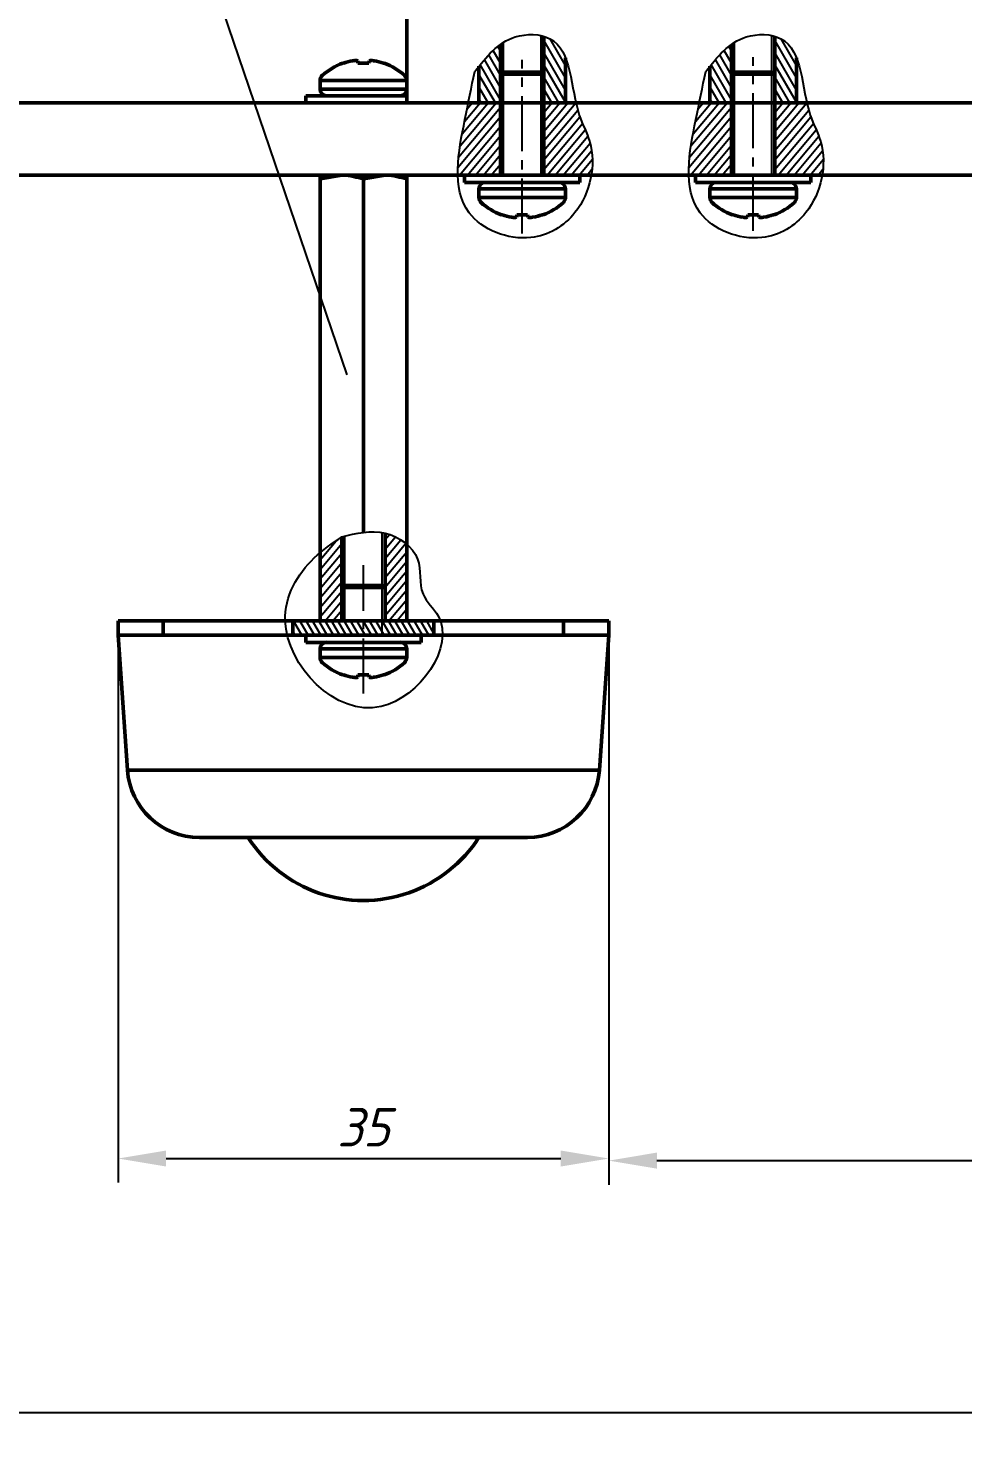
# Model space of a CAD drawing. Header units: inches. Extents: x -1846 to 3013, y 0 to 1997.
# Drawn here: x 221.7 to 318.8, y 1722.9 to 1869.2 of the extents above; entities that cross this region are included whole.
import ezdxf

# ---------------------------------------------------------------- set-up
doc = ezdxf.new("R2010")
doc.units = ezdxf.units.IN
doc.linetypes.add('CENTER2', pattern=[28.575, 19.05, -3.175, 3.175, -3.175])
for name, color, linetype, lineweight in [('Basic', 7, 'Continuous', 50), ('Center', 1, 'CENTER2', 25), ('Thin', 3, 'Continuous', 25)]:
    doc.layers.add(name, color=color, linetype=linetype, lineweight=lineweight)
doc.styles.get("Standard").update_dxf_attribs({"font": '', "height": 4})
doc.styles.get('Standard').set_extended_font_data('TCVN 7284', italic=True)
doc.dimstyles.new('TCVN 7284', dxfattribs={"dimscale": 2, "dimtxt": 4, "dimasz": 2.5, "dimexe": 1.25, "dimexo": 0.625, "dimtad": 1, "dimtoh": 1, "dimdec": 0, "dimlfac": 0.66, "dimtxsty": 'Standard', "dimcen": 2.5, "dimclrd": 7, "dimclre": 7, "dimclrt": 7, "dimadec": 0, "dimazin": 0, "dimtfac": 1, "dimtdec": 0, "dimtofl": 0, "dimtmove": 0, "dimatfit": 3, "dimfxl": 1, "dimlwd": 25, "dimlwe": 25, "dimarcsym": 0})
pattern_1 = [(50, (1689.1009, 1015.4819), (-0.48643822, 0.40817013), [])]

# ---------------------------------------------------------------- blocks, each defined once
blk = doc.blocks.new('*D39')
at = {"layer": 'Defpoints', "color": 0, "ltscale": 0.3, "transparency": 16777216}
for p in [(556.49, 1853.97), (151.49, 1816.47), (151.49, 1725.43)]:
    blk.add_point(p, dxfattribs=at)
at = {"layer": 'Thin', "color": 7, "linetype": 'Continuous', "lineweight": 25, "ltscale": 0.3, "transparency": 16777216}
for p, q in [((556.49, 1852.72), (556.49, 1722.93)), ((151.49, 1815.22), (151.49, 1722.93)), ((551.49, 1725.43), (156.49, 1725.43))]:
    blk.add_line(p, q, dxfattribs=at)
at = {"layer": 'Thin', "color": 7, "ltscale": 0.3, "transparency": 16777216}
for points in [[(156.49, 1726.26), (156.49, 1724.59), (151.49, 1725.43)], [(551.49, 1726.26), (551.49, 1724.59), (556.49, 1725.43)]]:
    blk.add_solid(points, dxfattribs=at)
at = {"layer": 'Thin', "color": 7, "ltscale": 0.3, "transparency": 16777216, "insert": (353.99, 1728.7), "char_height": 4, "attachment_point": 5}
blk.add_mtext('270', dxfattribs=at)
blk = doc.blocks.new('*D36')
at = {"layer": 'Defpoints', "color": 0, "ltscale": 0.3, "transparency": 16777216}
for p in [(230.99, 1806.19), (281.99, 1806.19), (281.99, 1751.83)]:
    blk.add_point(p, dxfattribs=at)
at = {"layer": 'Thin', "color": 7, "linetype": 'Continuous', "lineweight": 25, "ltscale": 0.3, "transparency": 16777216}
for p, q in [((230.99, 1804.94), (230.99, 1749.33)), ((281.99, 1804.94), (281.99, 1749.33)), ((235.99, 1751.83), (276.99, 1751.83))]:
    blk.add_line(p, q, dxfattribs=at)
at = {"layer": 'Thin', "color": 7, "ltscale": 0.3, "transparency": 16777216}
for points in [[(235.99, 1752.66), (235.99, 1751), (230.99, 1751.83)], [(276.99, 1752.66), (276.99, 1751), (281.99, 1751.83)]]:
    blk.add_solid(points, dxfattribs=at)
at = {"layer": 'Thin', "color": 7, "ltscale": 0.3, "transparency": 16777216, "insert": (256.49, 1755.08), "char_height": 4, "attachment_point": 5}
blk.add_mtext('35', dxfattribs=at)
blk = doc.blocks.new('*D37')
at = {"layer": 'Defpoints', "color": 0, "ltscale": 0.3, "transparency": 16777216}
for p in [(427.78, 1825.47), (281.99, 1806.19), (427.78, 1751.61)]:
    blk.add_point(p, dxfattribs=at)
at = {"layer": 'Thin', "color": 7, "linetype": 'Continuous', "lineweight": 25, "ltscale": 0.3, "transparency": 16777216}
for p, q in [((427.78, 1824.22), (427.78, 1749.11)), ((281.99, 1804.94), (281.99, 1749.11)), ((286.99, 1751.61), (422.78, 1751.61))]:
    blk.add_line(p, q, dxfattribs=at)
at = {"layer": 'Thin', "color": 7, "ltscale": 0.3, "transparency": 16777216}
for points in [[(286.99, 1752.45), (286.99, 1750.78), (281.99, 1751.61)], [(422.78, 1752.45), (422.78, 1750.78), (427.78, 1751.61)]]:
    blk.add_solid(points, dxfattribs=at)
at = {"layer": 'Thin', "color": 7, "ltscale": 0.3, "transparency": 16777216, "insert": (354.88, 1754.86), "char_height": 4, "attachment_point": 5}
blk.add_mtext('95', dxfattribs=at)

msp = doc.modelspace()

# ---------------------------------------------------------------- hatches: boundary and pattern name
at = {"layer": 'Thin', "ltscale": 0.3}
h = msp.add_hatch(dxfattribs=at)
h.set_pattern_fill('ANSI31', color=256, scale=0.2, angle=75)
h.set_pattern_definition([(120, (1689.1009, 1015.4819), (-0.54992613, -0.3175), [])])
edge = h.paths.add_edge_path()
edge.add_spline(control_points=[(270.74, 1867.55), (269.89, 1866.94), (269.17, 1866.12), (268.49, 1865.27)], knot_values=[51.261888, 51.261888, 51.261888, 51.261888, 54.420323, 54.420323, 54.420323, 54.420323], degree=3, periodic=0)
edge.add_line((268.49, 1865.27), (268.49, 1861.47))
edge.add_line((268.49, 1861.47), (270.74, 1861.47))
edge.add_line((270.74, 1861.47), (270.74, 1867.55))
edge = h.paths.add_edge_path()
edge.add_spline(control_points=[(277.49, 1866.15), (277.47, 1866.2), (277.45, 1866.24), (277.43, 1866.28)], knot_values=[43.08885, 43.08885, 43.08885, 43.08885, 43.230797, 43.230797, 43.230797, 43.230797], degree=3, periodic=0)
edge.add_spline(control_points=[(277.43, 1866.28), (277.38, 1866.4), (277.33, 1866.51), (277.27, 1866.62)], knot_values=[43.230797, 43.230797, 43.230797, 43.230797, 43.621142, 43.621142, 43.621142, 43.621142], degree=3, periodic=0)
edge.add_spline(control_points=[(277.27, 1866.62), (277.23, 1866.71), (277.18, 1866.8), (277.13, 1866.89)], knot_values=[43.621142, 43.621142, 43.621142, 43.621142, 43.944085, 43.944085, 43.944085, 43.944085], degree=3, periodic=0)
edge.add_spline(control_points=[(277.13, 1866.89), (277.08, 1866.97), (277.03, 1867.04), (276.98, 1867.12)], knot_values=[43.944085, 43.944085, 43.944085, 43.944085, 44.238556, 44.238556, 44.238556, 44.238556], degree=3, periodic=0)
edge.add_spline(control_points=[(276.98, 1867.12), (276.95, 1867.17), (276.91, 1867.22), (276.87, 1867.28)], knot_values=[44.238556, 44.238556, 44.238556, 44.238556, 44.453025, 44.453025, 44.453025, 44.453025], degree=3, periodic=0)
edge.add_spline(control_points=[(276.87, 1867.28), (276.83, 1867.32), (276.8, 1867.37), (276.76, 1867.41)], knot_values=[44.453025, 44.453025, 44.453025, 44.453025, 44.650365, 44.650365, 44.650365, 44.650365], degree=3, periodic=0)
edge.add_spline(control_points=[(276.76, 1867.41), (276.72, 1867.46), (276.68, 1867.51), (276.63, 1867.56)], knot_values=[44.650365, 44.650365, 44.650365, 44.650365, 44.865447, 44.865447, 44.865447, 44.865447], degree=3, periodic=0)
edge.add_spline(control_points=[(276.63, 1867.56), (276.59, 1867.6), (276.55, 1867.64), (276.51, 1867.68)], knot_values=[44.865447, 44.865447, 44.865447, 44.865447, 45.062289, 45.062289, 45.062289, 45.062289], degree=3, periodic=0)
edge.add_spline(control_points=[(276.51, 1867.68), (276.46, 1867.73), (276.41, 1867.77), (276.36, 1867.81)], knot_values=[45.062289, 45.062289, 45.062289, 45.062289, 45.277881, 45.277881, 45.277881, 45.277881], degree=3, periodic=0)
edge.add_spline(control_points=[(276.36, 1867.81), (276.32, 1867.85), (276.27, 1867.88), (276.22, 1867.92)], knot_values=[45.277881, 45.277881, 45.277881, 45.277881, 45.4743, 45.4743, 45.4743, 45.4743], degree=3, periodic=0)
edge.add_spline(control_points=[(276.22, 1867.92), (276.17, 1867.96), (276.12, 1867.99), (276.06, 1868.03)], knot_values=[45.4743, 45.4743, 45.4743, 45.4743, 45.690323, 45.690323, 45.690323, 45.690323], degree=3, periodic=0)
edge.add_spline(control_points=[(276.06, 1868.03), (276.01, 1868.06), (275.96, 1868.09), (275.91, 1868.12)], knot_values=[45.690323, 45.690323, 45.690323, 45.690323, 45.886363, 45.886363, 45.886363, 45.886363], degree=3, periodic=0)
edge.add_spline(control_points=[(275.91, 1868.12), (275.9, 1868.12), (275.84, 1868.15), (275.78, 1868.18), (275.73, 1868.21)], knot_values=[45.886363, 45.886363, 45.886363, 45.886363, 45.92988, 46.099942, 46.099942, 46.099942, 46.099942], degree=3, periodic=0)
edge.add_spline(control_points=[(275.73, 1868.21), (275.67, 1868.23), (275.62, 1868.26), (275.56, 1868.28)], knot_values=[46.099942, 46.099942, 46.099942, 46.099942, 46.298371, 46.298371, 46.298371, 46.298371], degree=3, periodic=0)
edge.add_spline(control_points=[(275.56, 1868.28), (275.49, 1868.31), (275.43, 1868.33), (275.36, 1868.35)], knot_values=[46.298371, 46.298371, 46.298371, 46.298371, 46.512031, 46.512031, 46.512031, 46.512031], degree=3, periodic=0)
edge.add_spline(control_points=[(275.36, 1868.35), (275.32, 1868.36), (275.28, 1868.38), (275.24, 1868.39)], knot_values=[46.512031, 46.512031, 46.512031, 46.512031, 46.650452, 46.650452, 46.650452, 46.650452], degree=3, periodic=0)
edge.add_line((275.24, 1868.39), (275.24, 1861.47))
edge.add_line((275.24, 1861.47), (277.49, 1861.47))
edge.add_line((277.49, 1861.47), (277.49, 1866.15))
h = msp.add_hatch(dxfattribs=at)
h.set_pattern_fill('ANSI31', color=256, scale=0.2, angle=75)
h.set_pattern_definition([(120, (1713.1009, 1015.4819), (-0.54992613, -0.3175), [])])
edge = h.paths.add_edge_path()
edge.add_spline(control_points=[(294.74, 1867.55), (293.89, 1866.94), (293.17, 1866.12), (292.49, 1865.27)], knot_values=[51.261888, 51.261888, 51.261888, 51.261888, 54.420323, 54.420323, 54.420323, 54.420323], degree=3, periodic=0)
edge.add_line((292.49, 1865.27), (292.49, 1861.47))
edge.add_line((292.49, 1861.47), (294.74, 1861.47))
edge.add_line((294.74, 1861.47), (294.74, 1867.55))
edge = h.paths.add_edge_path()
edge.add_spline(control_points=[(301.49, 1866.15), (301.47, 1866.2), (301.45, 1866.24), (301.43, 1866.28)], knot_values=[43.08885, 43.08885, 43.08885, 43.08885, 43.230797, 43.230797, 43.230797, 43.230797], degree=3, periodic=0)
edge.add_spline(control_points=[(301.43, 1866.28), (301.38, 1866.4), (301.33, 1866.51), (301.27, 1866.62)], knot_values=[43.230797, 43.230797, 43.230797, 43.230797, 43.621142, 43.621142, 43.621142, 43.621142], degree=3, periodic=0)
edge.add_spline(control_points=[(301.27, 1866.62), (301.23, 1866.71), (301.18, 1866.8), (301.13, 1866.89)], knot_values=[43.621142, 43.621142, 43.621142, 43.621142, 43.944085, 43.944085, 43.944085, 43.944085], degree=3, periodic=0)
edge.add_spline(control_points=[(301.13, 1866.89), (301.08, 1866.97), (301.03, 1867.04), (300.98, 1867.12)], knot_values=[43.944085, 43.944085, 43.944085, 43.944085, 44.238556, 44.238556, 44.238556, 44.238556], degree=3, periodic=0)
edge.add_spline(control_points=[(300.98, 1867.12), (300.95, 1867.17), (300.91, 1867.22), (300.87, 1867.28)], knot_values=[44.238556, 44.238556, 44.238556, 44.238556, 44.453025, 44.453025, 44.453025, 44.453025], degree=3, periodic=0)
edge.add_spline(control_points=[(300.87, 1867.28), (300.83, 1867.32), (300.8, 1867.37), (300.76, 1867.41)], knot_values=[44.453025, 44.453025, 44.453025, 44.453025, 44.650365, 44.650365, 44.650365, 44.650365], degree=3, periodic=0)
edge.add_spline(control_points=[(300.76, 1867.41), (300.72, 1867.46), (300.68, 1867.51), (300.63, 1867.56)], knot_values=[44.650365, 44.650365, 44.650365, 44.650365, 44.865447, 44.865447, 44.865447, 44.865447], degree=3, periodic=0)
edge.add_spline(control_points=[(300.63, 1867.56), (300.59, 1867.6), (300.55, 1867.64), (300.51, 1867.68)], knot_values=[44.865447, 44.865447, 44.865447, 44.865447, 45.062289, 45.062289, 45.062289, 45.062289], degree=3, periodic=0)
edge.add_spline(control_points=[(300.51, 1867.68), (300.46, 1867.73), (300.41, 1867.77), (300.36, 1867.81)], knot_values=[45.062289, 45.062289, 45.062289, 45.062289, 45.277881, 45.277881, 45.277881, 45.277881], degree=3, periodic=0)
edge.add_spline(control_points=[(300.36, 1867.81), (300.32, 1867.85), (300.27, 1867.88), (300.22, 1867.92)], knot_values=[45.277881, 45.277881, 45.277881, 45.277881, 45.4743, 45.4743, 45.4743, 45.4743], degree=3, periodic=0)
edge.add_spline(control_points=[(300.22, 1867.92), (300.17, 1867.96), (300.12, 1867.99), (300.06, 1868.03)], knot_values=[45.4743, 45.4743, 45.4743, 45.4743, 45.690323, 45.690323, 45.690323, 45.690323], degree=3, periodic=0)
edge.add_spline(control_points=[(300.06, 1868.03), (300.01, 1868.06), (299.96, 1868.09), (299.91, 1868.12)], knot_values=[45.690323, 45.690323, 45.690323, 45.690323, 45.886363, 45.886363, 45.886363, 45.886363], degree=3, periodic=0)
edge.add_spline(control_points=[(299.91, 1868.12), (299.9, 1868.12), (299.84, 1868.15), (299.78, 1868.18), (299.73, 1868.21)], knot_values=[45.886363, 45.886363, 45.886363, 45.886363, 45.92988, 46.099942, 46.099942, 46.099942, 46.099942], degree=3, periodic=0)
edge.add_spline(control_points=[(299.73, 1868.21), (299.67, 1868.23), (299.62, 1868.26), (299.56, 1868.28)], knot_values=[46.099942, 46.099942, 46.099942, 46.099942, 46.298371, 46.298371, 46.298371, 46.298371], degree=3, periodic=0)
edge.add_spline(control_points=[(299.56, 1868.28), (299.49, 1868.31), (299.43, 1868.33), (299.36, 1868.35)], knot_values=[46.298371, 46.298371, 46.298371, 46.298371, 46.512031, 46.512031, 46.512031, 46.512031], degree=3, periodic=0)
edge.add_spline(control_points=[(299.36, 1868.35), (299.32, 1868.36), (299.28, 1868.38), (299.24, 1868.39)], knot_values=[46.512031, 46.512031, 46.512031, 46.512031, 46.650452, 46.650452, 46.650452, 46.650452], degree=3, periodic=0)
edge.add_line((299.24, 1868.39), (299.24, 1861.47))
edge.add_line((299.24, 1861.47), (301.49, 1861.47))
edge.add_line((301.49, 1861.47), (301.49, 1866.15))
h = msp.add_hatch(dxfattribs=at)
h.set_pattern_fill('ANSI31', color=256, scale=0.2, angle=5)
h.set_pattern_definition(pattern_1)
edge = h.paths.add_edge_path()
edge.add_line((270.74, 1861.47), (267.39, 1861.47))
edge.add_spline(control_points=[(267.39, 1861.47), (267.27, 1860.9), (266.78, 1858.5), (266.24, 1855.83), (266.29, 1853.97)], knot_values=[3.376613, 3.376613, 3.376613, 3.376613, 5.100631, 10.519226, 10.519226, 10.519226, 10.519226], degree=3, periodic=0)
edge.add_line((266.29, 1853.97), (270.74, 1853.97))
edge.add_line((270.74, 1853.97), (270.74, 1861.47))
edge = h.paths.add_edge_path()
edge.add_spline(control_points=[(280.26, 1855.79), (280.25, 1855.95), (280.24, 1856.11), (280.22, 1856.27)], knot_values=[32.800414, 32.800414, 32.800414, 32.800414, 33.27529, 33.27529, 33.27529, 33.27529], degree=3, periodic=0)
edge.add_spline(control_points=[(280.22, 1856.27), (280.21, 1856.42), (280.19, 1856.56), (280.16, 1856.7)], knot_values=[33.27529, 33.27529, 33.27529, 33.27529, 33.706842, 33.706842, 33.706842, 33.706842], degree=3, periodic=0)
edge.add_spline(control_points=[(280.16, 1856.7), (280.13, 1856.86), (280.1, 1857.01), (280.07, 1857.17)], knot_values=[33.706842, 33.706842, 33.706842, 33.706842, 34.182025, 34.182025, 34.182025, 34.182025], degree=3, periodic=0)
edge.add_spline(control_points=[(280.07, 1857.17), (280.04, 1857.25), (279.99, 1857.47), (279.92, 1857.67), (279.88, 1857.79)], knot_values=[34.182025, 34.182025, 34.182025, 34.182025, 34.456669, 34.841739, 34.841739, 34.841739, 34.841739], degree=3, periodic=0)
edge.add_spline(control_points=[(279.88, 1857.79), (279.77, 1858.11), (279.64, 1858.42), (279.51, 1858.74)], knot_values=[34.841739, 34.841739, 34.841739, 34.841739, 35.876286, 35.876286, 35.876286, 35.876286], degree=3, periodic=0)
edge.add_spline(control_points=[(279.51, 1858.74), (279.34, 1859.12), (279.17, 1859.51), (279.02, 1859.92)], knot_values=[35.876286, 35.876286, 35.876286, 35.876286, 37.143834, 37.143834, 37.143834, 37.143834], degree=3, periodic=0)
edge.add_spline(control_points=[(279.02, 1859.92), (278.99, 1860.01), (278.84, 1860.43), (278.71, 1860.88), (278.63, 1861.24)], knot_values=[37.143834, 37.143834, 37.143834, 37.143834, 37.426077, 38.433115, 38.433115, 38.433115, 38.433115], degree=3, periodic=0)
edge.add_spline(control_points=[(278.63, 1861.24), (278.61, 1861.31), (278.59, 1861.39), (278.57, 1861.47)], knot_values=[38.433115, 38.433115, 38.433115, 38.433115, 38.649825, 38.649825, 38.649825, 38.649825], degree=3, periodic=0)
edge.add_line((278.57, 1861.47), (275.24, 1861.47))
edge.add_line((275.24, 1861.47), (275.24, 1853.97))
edge.add_line((275.24, 1853.97), (280.15, 1853.97))
edge.add_spline(control_points=[(280.15, 1853.97), (280.18, 1854.12), (280.2, 1854.26), (280.22, 1854.41)], knot_values=[31.033763, 31.033763, 31.033763, 31.033763, 31.462315, 31.462315, 31.462315, 31.462315], degree=3, periodic=0)
edge.add_spline(control_points=[(280.22, 1854.41), (280.23, 1854.56), (280.25, 1854.71), (280.26, 1854.86)], knot_values=[31.462315, 31.462315, 31.462315, 31.462315, 31.893632, 31.893632, 31.893632, 31.893632], degree=3, periodic=0)
edge.add_spline(control_points=[(280.26, 1854.86), (280.27, 1855.02), (280.27, 1855.19), (280.27, 1855.35)], knot_values=[31.893632, 31.893632, 31.893632, 31.893632, 32.368735, 32.368735, 32.368735, 32.368735], degree=3, periodic=0)
edge.add_spline(control_points=[(280.27, 1855.35), (280.27, 1855.5), (280.27, 1855.64), (280.26, 1855.79)], knot_values=[32.368735, 32.368735, 32.368735, 32.368735, 32.800414, 32.800414, 32.800414, 32.800414], degree=3, periodic=0)
h = msp.add_hatch(dxfattribs=at)
h.set_pattern_fill('ANSI31', color=256, scale=0.2, angle=5)
h.set_pattern_definition([(50, (1713.1009, 1015.4819), (-0.48643822, 0.40817013), [])])
edge = h.paths.add_edge_path()
edge.add_line((294.74, 1861.47), (291.39, 1861.47))
edge.add_spline(control_points=[(291.39, 1861.47), (291.27, 1860.9), (290.78, 1858.5), (290.24, 1855.83), (290.29, 1853.97)], knot_values=[3.376613, 3.376613, 3.376613, 3.376613, 5.100631, 10.519226, 10.519226, 10.519226, 10.519226], degree=3, periodic=0)
edge.add_line((290.29, 1853.97), (294.74, 1853.97))
edge.add_line((294.74, 1853.97), (294.74, 1861.47))
edge = h.paths.add_edge_path()
edge.add_spline(control_points=[(304.26, 1855.79), (304.25, 1855.95), (304.24, 1856.11), (304.22, 1856.27)], knot_values=[32.800414, 32.800414, 32.800414, 32.800414, 33.27529, 33.27529, 33.27529, 33.27529], degree=3, periodic=0)
edge.add_spline(control_points=[(304.22, 1856.27), (304.21, 1856.42), (304.19, 1856.56), (304.16, 1856.7)], knot_values=[33.27529, 33.27529, 33.27529, 33.27529, 33.706842, 33.706842, 33.706842, 33.706842], degree=3, periodic=0)
edge.add_spline(control_points=[(304.16, 1856.7), (304.13, 1856.86), (304.1, 1857.01), (304.07, 1857.17)], knot_values=[33.706842, 33.706842, 33.706842, 33.706842, 34.182025, 34.182025, 34.182025, 34.182025], degree=3, periodic=0)
edge.add_spline(control_points=[(304.07, 1857.17), (304.04, 1857.25), (303.99, 1857.47), (303.92, 1857.67), (303.88, 1857.79)], knot_values=[34.182025, 34.182025, 34.182025, 34.182025, 34.456669, 34.841739, 34.841739, 34.841739, 34.841739], degree=3, periodic=0)
edge.add_spline(control_points=[(303.88, 1857.79), (303.77, 1858.11), (303.64, 1858.42), (303.51, 1858.74)], knot_values=[34.841739, 34.841739, 34.841739, 34.841739, 35.876286, 35.876286, 35.876286, 35.876286], degree=3, periodic=0)
edge.add_spline(control_points=[(303.51, 1858.74), (303.34, 1859.12), (303.17, 1859.51), (303.02, 1859.92)], knot_values=[35.876286, 35.876286, 35.876286, 35.876286, 37.143834, 37.143834, 37.143834, 37.143834], degree=3, periodic=0)
edge.add_spline(control_points=[(303.02, 1859.92), (302.99, 1860.01), (302.84, 1860.43), (302.71, 1860.88), (302.63, 1861.24)], knot_values=[37.143834, 37.143834, 37.143834, 37.143834, 37.426077, 38.433115, 38.433115, 38.433115, 38.433115], degree=3, periodic=0)
edge.add_spline(control_points=[(302.63, 1861.24), (302.61, 1861.31), (302.59, 1861.39), (302.57, 1861.47)], knot_values=[38.433115, 38.433115, 38.433115, 38.433115, 38.649825, 38.649825, 38.649825, 38.649825], degree=3, periodic=0)
edge.add_line((302.57, 1861.47), (299.24, 1861.47))
edge.add_line((299.24, 1861.47), (299.24, 1853.97))
edge.add_line((299.24, 1853.97), (304.15, 1853.97))
edge.add_spline(control_points=[(304.15, 1853.97), (304.18, 1854.12), (304.2, 1854.26), (304.22, 1854.41)], knot_values=[31.033763, 31.033763, 31.033763, 31.033763, 31.462315, 31.462315, 31.462315, 31.462315], degree=3, periodic=0)
edge.add_spline(control_points=[(304.22, 1854.41), (304.23, 1854.56), (304.25, 1854.71), (304.26, 1854.86)], knot_values=[31.462315, 31.462315, 31.462315, 31.462315, 31.893632, 31.893632, 31.893632, 31.893632], degree=3, periodic=0)
edge.add_spline(control_points=[(304.26, 1854.86), (304.27, 1855.02), (304.27, 1855.19), (304.27, 1855.35)], knot_values=[31.893632, 31.893632, 31.893632, 31.893632, 32.368735, 32.368735, 32.368735, 32.368735], degree=3, periodic=0)
edge.add_spline(control_points=[(304.27, 1855.35), (304.27, 1855.5), (304.27, 1855.64), (304.26, 1855.79)], knot_values=[32.368735, 32.368735, 32.368735, 32.368735, 32.800414, 32.800414, 32.800414, 32.800414], degree=3, periodic=0)
h = msp.add_hatch(dxfattribs=at)
h.set_pattern_fill('ANSI31', color=256, scale=0.2, angle=5)
h.set_pattern_definition(pattern_1)
edge = h.paths.add_edge_path()
edge.add_spline(control_points=[(251.99, 1808.1), (251.99, 1808.05), (251.99, 1807.81), (251.99, 1807.75), (251.99, 1807.69)], knot_values=[0, 0, 0, 0, 0.195092, 1, 1, 1, 1], degree=3, periodic=0)
edge.add_line((251.99, 1807.69), (254.24, 1807.69))
edge.add_line((254.24, 1807.69), (254.24, 1816.39))
edge.add_spline(control_points=[(254.24, 1816.39), (253.47, 1815.87), (252.7, 1815.35), (251.99, 1814.75)], knot_values=[0, 0, 0, 0, 2.784712, 2.784712, 2.784712, 2.784712], degree=3, periodic=0)
edge.add_line((251.99, 1814.75), (251.99, 1808.1))
edge = h.paths.add_edge_path(flags=17)
edge.add_spline(control_points=[(260.99, 1815.66), (260.34, 1816.21), (259.54, 1816.6), (258.74, 1816.79)], knot_values=[43.631797, 43.631797, 43.631797, 43.631797, 46.034733, 46.034733, 46.034733, 46.034733], degree=3, periodic=0)
edge.add_line((258.74, 1816.79), (258.74, 1807.69))
edge.add_line((258.74, 1807.69), (260.99, 1807.69))
edge.add_spline(control_points=[(260.99, 1807.69), (260.99, 1807.75), (260.99, 1807.81), (260.99, 1808.05), (260.99, 1808.1)], knot_values=[0, 0, 0, 0, 0.804908, 1, 1, 1, 1], degree=3, periodic=0)
edge.add_line((260.99, 1808.1), (260.99, 1815.66))
at = {"layer": 'Thin'}
h = msp.add_hatch(dxfattribs=at)
h.set_pattern_fill('ANSI31', color=256, scale=0.18, angle=75)
h.set_pattern_definition([(120, (-49.98, 906.2861), (-0.49493352, -0.28575), [])])
h.paths.add_polyline_path([(256.49, 1807.69), (249.15, 1807.69), (249.15, 1806.19), (256.49, 1806.19)])
h.paths.add_polyline_path([(263.82, 1807.69), (256.49, 1807.69), (256.49, 1806.19), (263.82, 1806.19)])

# ---------------------------------------------------------------- linework, layer by layer
at = {"layer": 'Basic'}
for p, q in [((260.99, 1861.47), (260.99, 1921.47)), ((275.24, 1868.39), (275.24, 1853.97)), ((299.24, 1868.39), (299.24, 1853.97)), ((270.74, 1853.97), (270.74, 1867.55)), ((294.74, 1853.97), (294.74, 1867.55)), ((254.34, 1865.59), (254.41, 1865.59)), ((255.9, 1865.84), (255.92, 1865.59)), ((255.92, 1865.59), (257.05, 1865.59)), ((257.05, 1865.59), (257.07, 1865.84)), ((258.56, 1865.59), (258.63, 1865.59)), ((277.49, 1861.47), (277.49, 1866.15)), ((301.49, 1861.47), (301.49, 1866.15)), ((268.49, 1861.47), (268.49, 1865.27)), ((270.74, 1864.47), (271.04, 1864.67)), ((270.74, 1864.47), (275.24, 1864.47)), ((274.94, 1864.67), (271.04, 1864.67)), ((275.24, 1864.47), (274.94, 1864.67)), ((292.49, 1861.47), (292.49, 1865.27)), ((294.74, 1864.47), (295.04, 1864.67)), ((294.74, 1864.47), (299.24, 1864.47)), ((298.94, 1864.67), (295.04, 1864.67)), ((299.24, 1864.47), (298.94, 1864.67)), ((251.99, 1863.81), (251.99, 1862.89)), ((251.99, 1863.81), (260.99, 1863.81)), ((251.99, 1862.89), (260.99, 1862.89)), ((184, 1861.47), (252.03, 1861.47)), ((250.49, 1862.22), (250.49, 1861.47)), ((250.49, 1862.22), (260.99, 1862.22)), ((252.03, 1861.47), (260.99, 1861.47)), ((260.99, 1861.47), (440.62, 1861.47)), ((440.62, 1861.47), (264.51, 1861.47)), ((272.99, 1861.47), (280.49, 1861.47)), ((184, 1853.97), (252.03, 1853.97)), ((251.99, 1853.57), (254.24, 1853.97)), ((264.51, 1853.97), (252.03, 1853.97)), ((256.49, 1853.57), (258.74, 1853.97)), ((434.99, 1853.97), (264.51, 1853.97)), ((280.32, 1853.97), (265.65, 1853.97)), ((266.99, 1853.97), (266.99, 1853.22)), ((280.49, 1853.97), (272.99, 1853.97)), ((278.99, 1853.22), (278.99, 1853.97)), ((304.32, 1853.97), (289.65, 1853.97)), ((290.99, 1853.97), (290.99, 1853.22)), ((304.49, 1853.97), (296.99, 1853.97)), ((302.99, 1853.22), (302.99, 1853.97)), ((251.99, 1808.1), (251.99, 1853.57)), ((256.49, 1816.83), (256.49, 1853.57)), ((260.99, 1808.1), (260.99, 1853.57)), ((278.99, 1853.22), (266.99, 1853.22)), ((268.49, 1852.54), (268.49, 1851.63)), ((277.49, 1852.54), (268.49, 1852.54)), ((277.49, 1851.63), (277.49, 1852.54)), ((302.99, 1853.22), (290.99, 1853.22)), ((292.49, 1852.54), (292.49, 1851.63)), ((301.49, 1852.54), (292.49, 1852.54)), ((301.49, 1851.63), (301.49, 1852.54)), ((277.49, 1851.63), (268.49, 1851.63)), ((301.49, 1851.63), (292.49, 1851.63)), ((270.91, 1849.84), (270.84, 1849.84)), ((272.42, 1849.84), (272.4, 1849.6)), ((273.55, 1849.84), (272.42, 1849.84)), ((273.57, 1849.6), (273.55, 1849.84)), ((275.13, 1849.84), (275.06, 1849.84)), ((294.91, 1849.84), (294.84, 1849.84)), ((296.42, 1849.84), (296.4, 1849.6)), ((297.55, 1849.84), (296.42, 1849.84)), ((297.57, 1849.6), (297.55, 1849.84)), ((299.13, 1849.84), (299.06, 1849.84)), ((254.24, 1807.69), (254.24, 1816.39)), ((258.74, 1816.79), (258.74, 1807.69)), ((254.24, 1811.13), (254.54, 1811.33)), ((258.44, 1811.33), (254.54, 1811.33)), ((258.74, 1811.13), (258.44, 1811.33)), ((254.24, 1811.13), (258.74, 1811.13)), ((230.99, 1807.69), (230.99, 1806.19)), ((230.99, 1807.69), (235.69, 1807.69)), ((235.69, 1806.19), (235.69, 1807.69)), ((249.15, 1807.69), (235.69, 1807.69)), ((249.15, 1806.19), (249.15, 1807.69)), ((263.82, 1807.69), (249.15, 1807.69)), ((258.62, 1807.72), (258.74, 1807.69)), ((263.82, 1806.19), (263.82, 1807.69)), ((263.82, 1807.69), (277.28, 1807.69)), ((277.28, 1806.19), (277.28, 1807.69)), ((277.28, 1807.69), (281.99, 1807.69)), ((281.99, 1806.19), (281.99, 1807.69)), ((230.99, 1806.19), (231.97, 1792.17)), ((230.99, 1806.19), (235.69, 1806.19)), ((249.15, 1806.19), (235.69, 1806.19)), ((263.82, 1806.19), (249.15, 1806.19)), ((250.49, 1806.19), (250.49, 1805.44)), ((262.49, 1805.44), (250.49, 1805.44)), ((262.49, 1805.44), (262.49, 1806.19)), ((263.82, 1806.19), (277.28, 1806.19)), ((277.28, 1806.19), (281.99, 1806.19)), ((281, 1792.17), (281.99, 1806.19)), ((251.99, 1804.77), (251.99, 1803.86)), ((260.99, 1804.77), (251.99, 1804.77)), ((260.99, 1803.86), (260.99, 1804.77)), ((260.99, 1803.86), (251.99, 1803.86)), ((254.41, 1802.07), (254.34, 1802.07)), ((255.92, 1802.07), (255.9, 1801.82)), ((257.05, 1802.07), (255.92, 1802.07)), ((257.07, 1801.82), (257.05, 1802.07)), ((258.63, 1802.07), (258.56, 1802.07)), ((231.97, 1792.17), (281, 1792.17)), ((273.52, 1785.19), (239.45, 1785.19))]:
    msp.add_line(p, q, dxfattribs=at)
for centre, radius, start, end in [((256.49, 1859.63), 6.34, 109.825, 132.4927), ((256.48, 1859.58), 6.36, 100.1662, 109.027), ((256.11, 1860.52), 5.37, 93.964, 97.9842), ((255.56, 1864.83), 1.07, 71.7311, 80.5485), ((257.41, 1864.83), 1.07, 99.4515, 108.2689), ((256.86, 1860.52), 5.37, 82.0158, 86.036), ((256.49, 1859.58), 6.36, 70.973, 79.8338), ((256.49, 1859.63), 6.34, 47.5073, 70.175), ((252.66, 1863.81), 0.675, 132.4927, 180), ((260.31, 1863.81), 0.675, 0, 47.5073), ((252.66, 1862.89), 0.675, 180, 270), ((260.31, 1862.89), 0.675, 270, 0), ((269.16, 1852.54), 0.675, 90, 180), ((276.81, 1852.54), 0.675, 0, 90), ((293.16, 1852.54), 0.675, 90, 180), ((300.81, 1852.54), 0.675, 0, 90), ((269.16, 1851.63), 0.675, 180, 227.5073), ((272.99, 1855.81), 6.34, 227.5073, 250.175), ((272.99, 1855.81), 6.34, 289.825, 312.4927), ((276.81, 1851.63), 0.675, 312.4927, 0), ((293.16, 1851.63), 0.675, 180, 227.5073), ((296.99, 1855.81), 6.34, 227.5073, 250.175), ((296.99, 1855.81), 6.34, 289.825, 312.4927), ((300.81, 1851.63), 0.675, 312.4927, 0), ((272.98, 1855.85), 6.36, 250.973, 259.8338), ((272.61, 1854.92), 5.37, 262.0158, 266.036), ((272.06, 1850.61), 1.07, 279.4515, 288.2689), ((273.91, 1850.61), 1.07, 251.7311, 260.5485), ((273.36, 1854.92), 5.37, 273.964, 277.9842), ((272.99, 1855.85), 6.36, 280.1662, 289.027), ((296.98, 1855.85), 6.36, 250.973, 259.8338), ((296.61, 1854.92), 5.37, 262.0158, 266.036), ((296.06, 1850.61), 1.07, 279.4515, 288.2689), ((297.91, 1850.61), 1.07, 251.7311, 260.5485), ((297.36, 1854.92), 5.37, 273.964, 277.9842), ((296.99, 1855.85), 6.36, 280.1662, 289.027), ((252.66, 1804.77), 0.675, 90, 180), ((260.31, 1804.77), 0.675, 0, 90), ((252.66, 1803.86), 0.675, 180, 227.5073), ((256.49, 1808.03), 6.34, 227.5073, 250.175), ((256.49, 1808.03), 6.34, 289.825, 312.4927), ((260.31, 1803.86), 0.675, 312.4927, 0), ((256.48, 1808.08), 6.36, 250.973, 259.8338), ((256.11, 1807.14), 5.37, 262.0158, 266.036), ((255.56, 1802.83), 1.07, 279.4515, 288.2689), ((257.41, 1802.83), 1.07, 251.7311, 260.5485), ((256.86, 1807.14), 5.37, 273.964, 277.9842), ((256.49, 1808.08), 6.36, 280.1662, 289.027), ((239.45, 1792.69), 7.5, 184, 270), ((273.52, 1792.69), 7.5, 270, 356), ((256.49, 1792.88), 14.25, 212.6369, 289.3348), ((256.49, 1792.88), 14.25, 289.3348, 327.3631)]:
    msp.add_arc(centre, radius, start, end, dxfattribs=at)
for points, knots in [([(251.99, 1853.97), (251.99, 1853.92), (251.99, 1853.85), (251.99, 1853.61), (251.99, 1853.57)], [0, 0, 0, 0, 0.8049075, 1, 1, 1, 1]), ([(254.24, 1853.97), (254.29, 1853.97), (255.05, 1853.96), (255.79, 1853.76), (256.49, 1853.57)], [0, 0, 0, 0, 0.0701596, 1, 1, 1, 1]), ([(258.74, 1853.97), (258.79, 1853.97), (259.55, 1853.96), (260.29, 1853.76), (260.99, 1853.57)], [0, 0, 0, 0, 0.07016, 1, 1, 1, 1]), ([(260.99, 1853.57), (260.99, 1853.61), (260.99, 1853.85), (260.99, 1853.92), (260.99, 1853.97)], [0, 0, 0, 0, 0.195092, 1, 1, 1, 1]), ([(251.99, 1807.69), (251.99, 1807.75), (251.99, 1807.81), (251.99, 1808.05), (251.99, 1808.1)], [0, 0, 0, 0, 0.8049075, 1, 1, 1, 1]), ([(260.99, 1808.1), (260.99, 1808.05), (260.99, 1807.81), (260.99, 1807.75), (260.99, 1807.69)], [0, 0, 0, 0, 0.195092, 1, 1, 1, 1])]:
    msp.add_open_spline(points, degree=3, knots=knots, dxfattribs=at)
msp.add_open_spline([(254.24, 1807.69), (254.28, 1807.69), (254.32, 1807.7), (254.36, 1807.7)], degree=3, dxfattribs=at)
at = {"layer": 'Center', "ltscale": 0.3}
for p, q in [((272.99, 1847.9), (272.99, 1865.93)), ((296.99, 1848.19), (296.99, 1866.22)), ((256.49, 1800.13), (256.49, 1813.46))]:
    msp.add_line(p, q, dxfattribs=at)
at = {"layer": 'Thin'}
for p, q in [((254.8, 1833.22), (204.1, 1982.01)), ((274.94, 1853.97), (274.94, 1868.46)), ((298.94, 1853.97), (298.94, 1868.46)), ((271.04, 1853.97), (271.04, 1867.75)), ((295.04, 1853.97), (295.04, 1867.75)), ((254.54, 1807.69), (254.54, 1816.46)), ((258.44, 1806.19), (258.44, 1816.85))]:
    msp.add_line(p, q, dxfattribs=at)
for points in [[(268.05, 1864.72), (267.03, 1859.73), (267.47, 1850.07), (273.88, 1847.48), (278.47, 1850.09), (280, 1857.43), (278.92, 1860.2), (275.87, 1868.14), (272.25, 1868.32), (268.05, 1864.72)], [(292.05, 1864.72), (291.03, 1859.73), (291.47, 1850.07), (297.88, 1847.48), (302.47, 1850.09), (304, 1857.43), (302.92, 1860.2), (299.87, 1868.14), (296.25, 1868.32), (292.05, 1864.72)], [(254.24, 1816.39), (251.37, 1814.21), (248.37, 1807.69), (258.32, 1798.77), (264.26, 1808.19), (262.68, 1810.46), (262.11, 1814.09), (258.74, 1816.79), (254.24, 1816.39)]]:
    msp.add_spline(points, degree=3, dxfattribs=at)

# ---------------------------------------------------------------- dimensions: what is measured, and where the dimension line sits
at = {"layer": 'Thin', "ltscale": 0.3}
dim = msp.add_linear_dim(base=(151.49, 1725.43), p1=(556.49, 1853.97), p2=(151.49, 1816.47), text='270', dimstyle='TCVN 7284', dxfattribs=at)
dim.commit()
dim.dimension.update_dxf_attribs({"geometry": '*D39', "text_midpoint": (353.99, 1725.43), "dimtype": 160})
for base, p1, p2, text, picture, middle in [((427.78, 1751.61), (281.99, 1806.19), (427.78, 1825.47), '95', '*D37', (354.88, 1754.86)), ((281.99, 1751.83), (230.99, 1806.19), (281.99, 1806.19), '35', '*D36', (256.49, 1755.08))]:
    dim = msp.add_linear_dim(base=base, p1=p1, p2=p2, text=text, dimstyle='TCVN 7284', dxfattribs=at)
    dim.commit()
    dim.dimension.update_dxf_attribs({"geometry": picture, "text_midpoint": middle})

doc.saveas('drawing.dxf')
